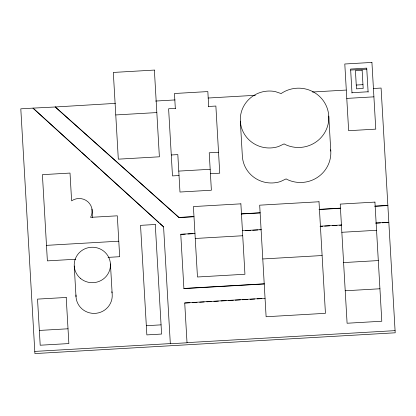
<?xml version="1.0" encoding="UTF-8"?>
<svg xmlns="http://www.w3.org/2000/svg" width="416" height="416" viewBox="0 0 416 416"><rect width="100%" height="100%" fill="white"/><g stroke="black" fill="none" stroke-linecap="round" stroke-linejoin="round"><path stroke-width="0.62" d="M350.672 70.065L366.787 69.134M356.252 85.046L362.965 84.661M265.054 298.293L184.725 302.926L187.023 342.779L170.326 343.741L163.582 226.793L33.062 108.118L20.8 108.826L34.913 353.569L395.2 332.795L381.087 88.052L373.313 88.499M193.908 216.731L178.989 217.589L55.182 106.99L115.435 103.371M155.605 101.052L175.042 99.934M208.088 98.025L255.388 95.3M312.406 92.014L346.102 90.069M33.062 108.118L55.182 106.99M351.978 92.706L368.092 91.775M346.783 98.405L373.911 96.84M175.318 108.384L168.61 108.774L172.484 175.911L179.026 175.536M208.692 106.46L215.873 106.049L219.742 173.186L210.428 173.727M115.768 114.941L156.832 112.575M171.278 154.981L177.819 154.601L179.977 192.036L211.38 190.226L209.222 152.792L218.535 152.256M178.771 171.101L210.168 169.291M55.172 106.844L178.979 217.443L193.898 216.585M241.254 213.855L260.062 212.768M319.093 209.368L340.501 208.13M374.878 206.149L387.852 205.4M241.259 214.001L260.073 212.914M319.103 209.513L340.512 208.276M374.889 206.294L387.863 205.546M195.026 233.438L180.768 234.265L183.898 288.595L264.228 283.962M242.341 230.714L261.139 229.627M320.122 226.226L341.51 224.994M375.861 223.012L388.825 222.264M180.778 234.411L185.312 234.146M187.907 233.995L193.092 233.698M245.591 230.672L250.775 230.37M252.72 230.261L257.904 229.96M259.849 229.85L261.149 229.772M320.128 226.372L322.722 226.226M324.667 226.112L329.852 225.81M332.446 225.664L336.981 225.399M339.576 225.254L341.52 225.139M375.872 223.158L380.411 222.898M382.356 222.784L387.54 222.487M46.483 245.357L118.784 241.192M195.244 238.477L242.715 235.742M341.848 232.294L376.558 230.292M75.78 259.236L47.377 260.874L42.406 174.663L70.013 173.072L71.614 200.86A13.042 12.75 -3.3 0 1 87.828 201.713A13.042 12.75 -3.3 0 1 90.568 217.355L117.322 215.816L119.678 256.703L108.061 257.374M262.787 258.96L322.114 255.538M343.59 262.579L378.3 260.577M183.893 288.449L264.217 283.816M345.218 290.774L379.928 288.772M184.735 303.072L189.914 302.77M192.509 302.624L197.044 302.359M199.633 302.214L204.168 301.948M206.757 301.803L211.297 301.538M213.886 301.392L218.421 301.127M221.01 300.981L226.195 300.68M228.14 300.57L233.319 300.269M235.264 300.16L240.443 299.858M242.388 299.749L247.572 299.447M250.162 299.296L254.696 299.036M257.286 298.886L261.825 298.626M39.343 330.439L68.016 328.786M146.323 325.702L161.065 324.854M34.788 351.411L170.316 343.595M187.018 342.633L395.075 330.637M33.072 108.264L80.579 151.46M81.536 152.329L89.695 159.749M91.135 161.06L99.289 168.475M100.251 169.348L158.792 222.576M159.749 223.449L163.592 226.938M368.113 92.144L366.73 68.13L350.61 69.056L351.998 93.07M330.684 149.802A30.326 29.656 -3.3 0 1 317.673 177.237A30.326 29.656 -3.3 0 1 286.848 179.343L286.151 178.875L280.54 181.532A29.125 28.475 -3.3 0 1 242.356 156.182L240.339 121.181A29.125 28.475 -3.3 0 1 275.356 91.608L281.232 93.6L281.876 93.059A30.326 29.656 -3.3 0 1 328.77 116.08L330.788 151.081M208.712 106.803L207.834 91.577L174.46 93.506L175.339 108.727M110.438 263.926L112.211 294.627A18.132 17.732 -3.3 0 1 94.24 313.404A18.132 17.732 -3.3 0 1 75.993 294.98M91.993 209.061L92.477 217.464M74.235 266.011L76.003 296.717M111.8 291.756A18.132 17.732 -3.3 0 1 112.024 292.9M328.77 116.08A30.326 29.656 -3.3 0 1 284.83 144.336L284.133 143.874L278.522 146.531A29.125 28.475 -3.3 0 1 240.339 121.181M154.383 70.075L113.318 72.441L118.316 159.167L159.38 156.801L154.383 70.075M371.925 62.431L344.796 63.996L348.644 130.697L375.773 129.132L371.925 62.431M362.133 70.21L355.42 70.595L356.47 88.842L363.184 88.457L362.133 70.21M240.88 203.835L193.404 206.575L197.465 276.994L244.941 274.258L240.88 203.835M319.01 201.76L259.683 205.182L266.115 316.742L325.442 313.321L319.01 201.76M374.93 202.098L340.22 204.1L347.09 323.237L381.8 321.235L374.93 202.098M155.277 224.5L140.54 225.347L146.858 334.906L161.595 334.053L155.277 224.5M66.212 297.461L37.534 299.114L40.196 345.218L68.869 343.564L66.212 297.461M80.257 278.221A18.132 17.732 -3.3 0 0 110.084 268.538A18.132 17.732 -3.3 0 0 86.663 248.139A18.132 17.732 -3.3 0 0 80.257 278.221"/></g></svg>
